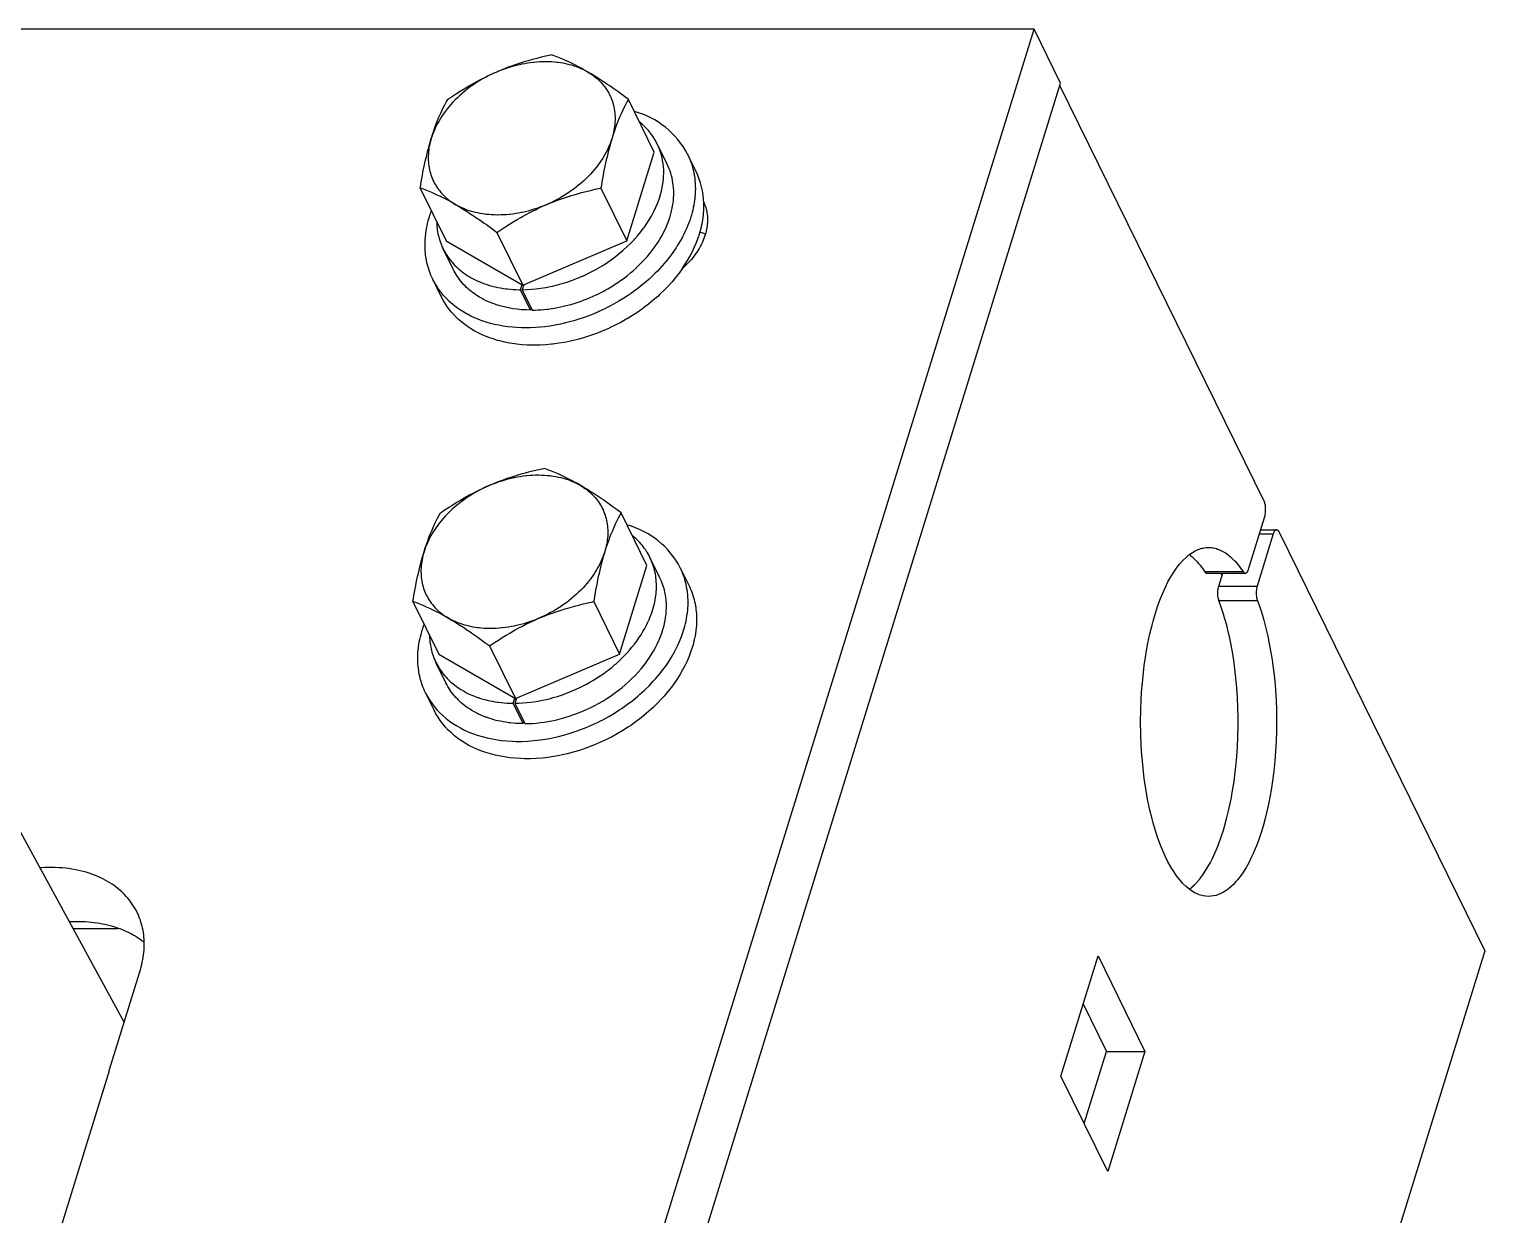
# Model space of a CAD drawing. Extents: x 0 to 216, y 0 to 280.
# Drawn here: x 197.24 to 205.57, y 213.61 to 220.41 of the extents above; entities that cross this region are included whole.
import ezdxf

# ---------------------------------------------------------------- set-up
doc = ezdxf.new("R2010")
doc.units = 0
doc.header["$MEASUREMENT"] = 0
doc.layers.add('CADdetails-1-FINE', color=1, linetype='CONTINUOUS')
doc.layers.add('CADdetails-9-EXTRAFINE', color=9, linetype='CONTINUOUS')

msp = doc.modelspace()

# ---------------------------------------------------------------- linework, layer by layer
at = {"layer": 'CADdetails-1-FINE'}
for points in [[(131.9603, 204.9698), (131.8932, 204.7524), (132.0456, 204.4419), (198.3033, 204.4419), (203.1403, 220.0946), (202.9879, 220.4051)], [(198.1509, 204.7524), (202.9879, 220.4051), (136.7302, 220.4051), (132.4479, 206.5475)], [(203.8774, 217.3954), (203.8852, 217.3892), (203.893, 217.3826), (203.9008, 217.3755), (203.9086, 217.3679), (203.9165, 217.3597), (203.9221, 217.3535), (203.9301, 217.3443), (203.9381, 217.3346), (203.946, 217.3244), (203.9495, 217.3196), (203.9572, 217.3089), (203.9645, 217.298), (203.9654, 217.2968), (203.9663, 217.2955), (203.9674, 217.2943), (203.9684, 217.2932), (203.9697, 217.2922), (203.9705, 217.2916), (203.9718, 217.2908), (203.9732, 217.2901), (203.9748, 217.2896), (203.9763, 217.2894), (203.9769, 217.2894), (204.197, 217.2894), (204.1976, 217.2894), (204.1986, 217.2895), (204.1996, 217.2897), (204.2005, 217.29), (204.2014, 217.2904), (204.2018, 217.2906), (204.2026, 217.2911), (204.2034, 217.2916), (204.2042, 217.2922), (204.205, 217.2928), (204.2057, 217.2935), (204.2063, 217.2941), (204.2078, 217.2958), (204.2091, 217.2976), (204.2103, 217.2996), (204.2114, 217.3015), (204.2121, 217.3027), (204.213, 217.3048), (204.2139, 217.3068), (204.2147, 217.3089), (204.2154, 217.3111), (204.2161, 217.3132), (204.3085, 217.6142), (204.3101, 217.6199), (204.3114, 217.6261), (204.3124, 217.6327), (204.3128, 217.6359), (204.3135, 217.6434), (204.3137, 217.651), (204.3136, 217.6586), (204.3136, 217.6602), (204.3135, 217.6625), (204.3128, 217.6698), (204.3119, 217.6767), (204.3106, 217.6834), (204.3096, 217.6877), (204.3081, 217.693), (204.3064, 217.6977), (204.3045, 217.7019), (203.1365, 220.0821)], [(204.2852, 217.5384), (204.3763, 217.5384), (204.3781, 217.5382), (204.38, 217.5376), (204.3804, 217.5375), (204.3822, 217.5365), (204.3839, 217.5352), (204.3843, 217.5349), (204.3858, 217.5334), (204.3872, 217.5317), (204.3881, 217.5306), (204.3892, 217.5288), (204.3903, 217.527), (204.3913, 217.5251), (204.3914, 217.5248), (205.5685, 215.1261), (200.7315, 199.4734)]]:
    msp.add_lwpolyline(points, dxfattribs=at)
at = {"layer": 'CADdetails-9-EXTRAFINE'}
for points in [[(200.6661, 220.0029), (200.6433, 220.0198), (200.6205, 220.0365), (200.6059, 220.047), (200.5828, 220.0634), (200.5595, 220.0796), (200.5464, 220.0885), (200.5412, 220.092), (200.5176, 220.1077), (200.4951, 220.1223), (200.4732, 220.136), (200.4521, 220.1489), (200.4314, 220.1611), (200.4118, 220.1722), (200.3963, 220.1808), (200.3768, 220.1911), (200.3629, 220.1983), (200.3437, 220.2078), (200.3247, 220.2169), (200.3133, 220.2221), (200.2941, 220.2305), (200.2749, 220.2386), (200.2556, 220.2463), (200.2359, 220.2538), (200.2273, 220.2569), (200.2221, 220.2558), (200.1944, 220.2497), (200.1677, 220.2435), (200.1419, 220.2371), (200.1168, 220.2305), (200.0925, 220.2238), (200.0689, 220.2168), (200.0581, 220.2136), (200.0352, 220.2063), (200.0128, 220.1988), (199.9908, 220.1911), (199.978, 220.1864), (199.9564, 220.1783), (199.9352, 220.1698), (199.9142, 220.1611), (199.8975, 220.1537), (199.8965, 220.1532), (199.8799, 220.1455), (199.8636, 220.1373), (199.8475, 220.1288), (199.8316, 220.1199), (199.816, 220.1107), (199.8006, 220.1011), (199.7855, 220.0912), (199.7845, 220.0905), (199.7697, 220.0803), (199.7553, 220.0698), (199.7413, 220.059), (199.7275, 220.0479), (199.726, 220.0467), (199.7127, 220.0353), (199.6998, 220.0238), (199.6873, 220.0121), (199.6752, 220.0001), (199.6731, 219.998), (199.6615, 219.9858), (199.6503, 219.9735), (199.6396, 219.9611), (199.6293, 219.9485), (199.6268, 219.9453), (199.6171, 219.9326), (199.6078, 219.9198), (199.5991, 219.907), (199.5907, 219.894), (199.588, 219.8896), (199.5803, 219.8766), (199.5731, 219.8637), (199.5664, 219.8506), (199.5601, 219.8376), (199.5575, 219.832), (199.5519, 219.819), (199.5468, 219.806), (199.5421, 219.7931), (199.5379, 219.7802), (199.5382, 219.781), (199.5449, 219.802), (199.5518, 219.8225), (199.5589, 219.8424), (199.5661, 219.8617), (199.5738, 219.8811), (199.5817, 219.9001), (199.59, 219.919), (199.5986, 219.9378), (199.6061, 219.9535), (199.6154, 219.972), (199.6251, 219.9907), (199.6317, 220.0029), (199.637, 220.0066), (199.6598, 220.0219), (199.6822, 220.0366), (199.7041, 220.0505), (199.7256, 220.0638), (199.7469, 220.0764), (199.7678, 220.0885), (199.7778, 220.0941), (199.7986, 220.1055), (199.8192, 220.1163), (199.8398, 220.1267), (199.852, 220.1327), (199.8727, 220.1426), (199.8934, 220.152), (199.9142, 220.1611), (199.9181, 220.1627), (199.9347, 220.1695), (199.9514, 220.1758), (199.9681, 220.1817), (199.985, 220.1872), (200.0018, 220.1923), (200.0188, 220.197), (200.0357, 220.2012), (200.0525, 220.205), (200.0556, 220.2057), (200.0724, 220.209), (200.0891, 220.2118), (200.1058, 220.2143), (200.1224, 220.2163), (200.1264, 220.2167), (200.1428, 220.2181), (200.159, 220.2192), (200.1751, 220.2198), (200.191, 220.22), (200.1961, 220.22), (200.2118, 220.2197), (200.2272, 220.2189), (200.2424, 220.2178), (200.2574, 220.2163), (200.2634, 220.2155), (200.2781, 220.2134), (200.2924, 220.211), (200.3065, 220.2082), (200.3203, 220.205), (200.3271, 220.2033), (200.3405, 220.1996), (200.3535, 220.1956), (200.3662, 220.1912), (200.3786, 220.1865), (200.3859, 220.1836), (200.3978, 220.1784), (200.4093, 220.1729), (200.4206, 220.1671), (200.4314, 220.1611), (200.4411, 220.1553), (200.4507, 220.1491), (200.4601, 220.1427), (200.4691, 220.136), (200.4778, 220.1291), (200.4782, 220.1288), (200.4866, 220.1217), (200.4946, 220.1144), (200.5024, 220.1068), (200.5098, 220.0991), (200.5169, 220.0912), (200.5175, 220.0905), (200.5243, 220.0823), (200.5308, 220.074), (200.5369, 220.0655), (200.5427, 220.0568), (200.5482, 220.0479), (200.5533, 220.0389), (200.5581, 220.0297), (200.5626, 220.0203), (200.563, 220.0194), (200.5672, 220.0098), (200.571, 220.0001), (200.5744, 219.9903), (200.5775, 219.9803), (200.5803, 219.9701), (200.5827, 219.9598), (200.5848, 219.9494), (200.5849, 219.9485), (200.5866, 219.938), (200.588, 219.9273), (200.589, 219.9164), (200.5896, 219.9055), (200.5898, 219.8944), (200.5898, 219.894), (200.5897, 219.8829), (200.5892, 219.8716), (200.5884, 219.8602), (200.5872, 219.8487), (200.5856, 219.8376), (200.5836, 219.8259), (200.5812, 219.8142), (200.5785, 219.8024), (200.5753, 219.7905), (200.5723, 219.7802), (200.5681, 219.7673), (200.5634, 219.7544), (200.5583, 219.7414), (200.5527, 219.7284), (200.5501, 219.7228), (200.5438, 219.7097), (200.5371, 219.6967), (200.5299, 219.6837), (200.5222, 219.6707), (200.5195, 219.6663), (200.5112, 219.6534), (200.5024, 219.6405), (200.4931, 219.6277), (200.4834, 219.615), (200.4809, 219.6119), (200.4706, 219.5993), (200.4599, 219.5868), (200.4487, 219.5745), (200.4371, 219.5624), (200.4351, 219.5603), (200.4229, 219.5483), (200.4104, 219.5366), (200.3975, 219.525), (200.3842, 219.5137), (200.3827, 219.5124), (200.369, 219.5014), (200.3549, 219.4906), (200.3405, 219.4801), (200.3257, 219.4699), (200.3247, 219.4692), (200.3096, 219.4593), (200.2943, 219.4497), (200.2786, 219.4404), (200.2627, 219.4316), (200.2466, 219.423), (200.2303, 219.4149), (200.2138, 219.4071), (200.2127, 219.4066), (200.196, 219.3993), (200.2169, 219.408), (200.2382, 219.4165), (200.2597, 219.4246), (200.2726, 219.4293), (200.2945, 219.437), (200.3169, 219.4445), (200.3398, 219.4517), (200.3506, 219.455), (200.3743, 219.462), (200.3986, 219.4687), (200.4236, 219.4753), (200.4495, 219.4816), (200.4761, 219.4879), (200.5038, 219.4939), (200.5091, 219.4951), (200.6572, 219.1933)], [(200.0579, 218.9128), (200.0842, 218.9134), (200.1109, 218.915), (200.1379, 218.9174), (200.1652, 218.9209), (200.1927, 218.9253), (200.2204, 218.9307), (200.2317, 218.9332), (200.2596, 218.9399), (200.2873, 218.9476), (200.3151, 218.9563), (200.3191, 218.9576), (200.3468, 218.9673), (200.3743, 218.978), (200.4015, 218.9895), (200.4046, 218.9909), (200.4315, 219.0034), (200.4344, 219.0048), (200.4608, 219.0182), (200.4868, 219.0325), (200.4899, 219.0343), (200.5152, 219.0494), (200.5399, 219.0652), (200.564, 219.0817), (200.5676, 219.0842), (200.5908, 219.1014), (200.6133, 219.1192), (200.635, 219.1375), (200.639, 219.1411), (200.6597, 219.16), (200.6795, 219.1793), (200.6983, 219.199), (200.7028, 219.2039), (200.7205, 219.224), (200.7372, 219.2444), (200.753, 219.265), (200.7576, 219.2714), (200.7721, 219.2922), (200.7855, 219.3132), (200.7979, 219.3343), (200.8023, 219.3423), (200.8133, 219.3635), (200.8233, 219.3846), (200.8322, 219.4057), (200.836, 219.4153), (200.8435, 219.4362), (200.8499, 219.4571), (200.8554, 219.4778), (200.8579, 219.4888), (200.8619, 219.5092), (200.8649, 219.5294), (200.867, 219.5494), (200.8677, 219.5611), (200.8683, 219.5807), (200.868, 219.6001), (200.8667, 219.6191), (200.8651, 219.6344), (200.8622, 219.6528), (200.8592, 219.6678), (200.8547, 219.6857), (200.8503, 219.7002), (200.8443, 219.7174), (200.8386, 219.7314), (200.8311, 219.7479), (200.8259, 219.7581), (200.8203, 219.7681), (200.8145, 219.778), (200.8115, 219.7826), (200.8052, 219.7922), (200.7985, 219.8017), (200.7915, 219.8109), (200.7881, 219.8152), (200.7807, 219.8241), (200.7729, 219.8329), (200.7648, 219.8415), (200.761, 219.8453), (200.7525, 219.8536), (200.7435, 219.8617), (200.7344, 219.8695), (200.7303, 219.8728)], [(200.8884, 219.6312), (200.8311, 219.7479)], [(199.5687, 219.3035), (199.5688, 219.2981), (199.5694, 219.286), (199.5703, 219.274), (199.5716, 219.2622), (199.5723, 219.2567), (199.5742, 219.245), (199.5763, 219.2335), (199.5788, 219.2221), (199.5802, 219.2167), (199.5832, 219.2055), (199.5866, 219.1944), (199.5903, 219.1835), (199.5922, 219.1783), (199.5964, 219.1676), (199.601, 219.157), (199.6059, 219.1467), (199.6113, 219.1361), (199.6171, 219.1256), (199.6201, 219.1205), (199.6264, 219.1104), (199.633, 219.1004), (199.6365, 219.0956), (199.6437, 219.0859), (199.6512, 219.0765), (199.655, 219.0719), (199.663, 219.0628), (199.6714, 219.0539), (199.6755, 219.0497), (199.6844, 219.041), (199.6937, 219.0326), (199.7033, 219.0245), (199.7132, 219.0165), (199.7225, 219.0095), (199.7331, 219.0021), (199.744, 218.9948), (199.7552, 218.9879), (199.7668, 218.9812), (199.7767, 218.9757), (199.7889, 218.9695), (199.8014, 218.9636), (199.8063, 218.9614), (199.8192, 218.9559), (199.8325, 218.9507), (199.8374, 218.9488), (199.8511, 218.9441), (199.865, 218.9395), (199.8793, 218.9354), (199.8939, 218.9315), (199.9036, 218.9292), (199.9186, 218.9259), (199.9339, 218.923), (199.9495, 218.9204), (199.9653, 218.9182), (199.9743, 218.9171), (199.9906, 218.9155), (200.007, 218.9142), (200.0237, 218.9133), (200.0405, 218.9129), (200.0487, 218.9128)], [(199.6632, 219.0299), (199.6059, 219.1467)], [(200.1095, 218.8075), (200.106, 218.796), (200.0487, 218.9128), (200.0576, 218.9417)], [(200.6244, 217.6347), (200.6017, 217.6516), (200.5788, 217.6683), (200.5558, 217.6848), (200.5327, 217.7011), (200.5093, 217.7171), (200.5047, 217.7203), (200.4812, 217.736), (200.476, 217.7395), (200.4534, 217.7541), (200.4316, 217.7678), (200.4104, 217.7807), (200.3898, 217.7928), (200.3701, 217.804), (200.3601, 217.8095), (200.3405, 217.8201), (200.3211, 217.8301), (200.3019, 217.8396), (200.283, 217.8486), (200.2639, 217.8573), (200.2447, 217.8656), (200.2253, 217.8736), (200.2057, 217.8812), (200.186, 217.8885), (200.1857, 217.8886), (200.1804, 217.8875), (200.1527, 217.8814), (200.126, 217.8752), (200.1002, 217.8688), (200.0752, 217.8623), (200.0509, 217.8555), (200.0272, 217.8486), (200.0164, 217.8453), (199.9935, 217.8381), (199.9711, 217.8306), (199.9491, 217.8229), (199.9363, 217.8182), (199.9148, 217.81), (199.8935, 217.8016), (199.8726, 217.7928), (199.8559, 217.7855), (199.8548, 217.785), (199.8383, 217.7772), (199.822, 217.7691), (199.8058, 217.7605), (199.7899, 217.7517), (199.7743, 217.7424), (199.7589, 217.7329), (199.7439, 217.7229), (199.7428, 217.7222), (199.7281, 217.712), (199.7137, 217.7015), (199.6996, 217.6907), (199.6859, 217.6797), (199.6843, 217.6784), (199.671, 217.6671), (199.6581, 217.6555), (199.6456, 217.6438), (199.6335, 217.6318), (199.6315, 217.6298), (199.6199, 217.6176), (199.6087, 217.6053), (199.598, 217.5928), (199.5877, 217.5802), (199.5851, 217.577), (199.5754, 217.5643), (199.5661, 217.5515), (199.5574, 217.5387), (199.5491, 217.5258), (199.543, 217.5159), (199.5355, 217.5029), (199.5285, 217.4898), (199.522, 217.4768), (199.5159, 217.4637), (199.5103, 217.4507), (199.5051, 217.4377), (199.5005, 217.4248), (199.4963, 217.4119), (199.4965, 217.4128), (199.5032, 217.4338), (199.5101, 217.4542), (199.5172, 217.4742), (199.5245, 217.4935), (199.5321, 217.5128), (199.5401, 217.5319), (199.5483, 217.5508), (199.557, 217.5695), (199.5644, 217.5852), (199.5737, 217.6038), (199.5835, 217.6224), (199.5901, 217.6347), (199.5954, 217.6383), (199.6182, 217.6537), (199.6405, 217.6683), (199.6624, 217.6823), (199.684, 217.6955), (199.7052, 217.7082), (199.7262, 217.7203), (199.7361, 217.7259), (199.7569, 217.7372), (199.7776, 217.7481), (199.7981, 217.7585), (199.8103, 217.7645), (199.831, 217.7743), (199.8518, 217.7838), (199.8726, 217.7928), (199.8764, 217.7945), (199.893, 217.8012), (199.9097, 217.8076), (199.9265, 217.8135), (199.9433, 217.819), (199.9602, 217.8241), (199.9771, 217.8287), (199.994, 217.833), (200.0109, 217.8368), (200.0139, 217.8374), (200.0307, 217.8407), (200.0475, 217.8436), (200.0641, 217.846), (200.0807, 217.848), (200.0847, 217.8484), (200.1011, 217.8499), (200.1174, 217.8509), (200.1335, 217.8516), (200.1494, 217.8518), (200.1544, 217.8517), (200.1701, 217.8514), (200.1855, 217.8507), (200.2007, 217.8495), (200.2157, 217.848), (200.2218, 217.8473), (200.2364, 217.8452), (200.2507, 217.8428), (200.2648, 217.84), (200.2786, 217.8368), (200.2855, 217.835), (200.2988, 217.8314), (200.3118, 217.8273), (200.3245, 217.823), (200.3369, 217.8183), (200.3442, 217.8153), (200.3561, 217.8101), (200.3677, 217.8047), (200.3789, 217.7989), (200.3898, 217.7928), (200.3994, 217.787), (200.4091, 217.7808), (200.4184, 217.7744), (200.4274, 217.7677), (200.4361, 217.7609), (200.4365, 217.7605), (200.4449, 217.7534), (200.453, 217.7461), (200.4607, 217.7386), (200.4682, 217.7309), (200.4753, 217.7229), (200.4759, 217.7222), (200.4827, 217.7141), (200.4891, 217.7057), (200.4953, 217.6972), (200.501, 217.6885), (200.5065, 217.6797), (200.5117, 217.6707), (200.5165, 217.6614), (200.521, 217.652), (200.5214, 217.6511), (200.5255, 217.6415), (200.5293, 217.6318), (200.5327, 217.622), (200.5358, 217.612), (200.5386, 217.6019), (200.541, 217.5916), (200.5431, 217.5812), (200.5433, 217.5802), (200.545, 217.5697), (200.5463, 217.559), (200.5473, 217.5482), (200.5479, 217.5373), (200.5482, 217.5262), (200.5482, 217.5258), (200.5481, 217.5146), (200.5476, 217.5034), (200.5467, 217.492), (200.5455, 217.4805), (200.5439, 217.4693), (200.542, 217.4577), (200.5396, 217.446), (200.5368, 217.4341), (200.5337, 217.4223), (200.5306, 217.4119), (200.5264, 217.3991), (200.5218, 217.3861), (200.5166, 217.3731), (200.511, 217.3601), (200.5049, 217.3471), (200.4984, 217.3341), (200.4914, 217.321), (200.4839, 217.308), (200.4778, 217.2981), (200.4695, 217.2852), (200.4608, 217.2723), (200.4515, 217.2596), (200.4418, 217.2469), (200.4393, 217.2436), (200.429, 217.231), (200.4182, 217.2185), (200.407, 217.2062), (200.3954, 217.1941), (200.3934, 217.192), (200.3813, 217.1801), (200.3688, 217.1683), (200.3559, 217.1568), (200.3426, 217.1455), (200.341, 217.1442), (200.3273, 217.1331), (200.3132, 217.1223), (200.2988, 217.1118), (200.2841, 217.1016), (200.283, 217.1009), (200.268, 217.091), (200.2526, 217.0814), (200.237, 217.0722), (200.2211, 217.0633), (200.2049, 217.0548), (200.1886, 217.0466), (200.1721, 217.0389), (200.171, 217.0384), (200.1543, 217.031), (200.1753, 217.0397), (200.1965, 217.0482), (200.2181, 217.0564), (200.2309, 217.0611), (200.2529, 217.0688), (200.2752, 217.0762), (200.2981, 217.0835), (200.309, 217.0868), (200.3326, 217.0937), (200.3569, 217.1004), (200.382, 217.107), (200.4078, 217.1134), (200.4345, 217.1196), (200.4622, 217.1257), (200.4674, 217.1268), (200.6155, 216.8251)], [(204.3763, 217.5384), (204.3745, 217.5382), (204.3727, 217.5376), (204.3708, 217.5368), (204.369, 217.5355), (204.3672, 217.5338), (204.3657, 217.5321), (204.3642, 217.5301), (204.3625, 217.5274), (204.361, 217.5245), (204.3606, 217.5236), (204.3593, 217.5206), (204.3582, 217.5176), (204.3572, 217.5145), (204.265, 217.2143), (204.2634, 217.2086), (204.2622, 217.2025), (204.2611, 217.1958), (204.2609, 217.1945), (204.2602, 217.1872), (204.2599, 217.1797), (204.2598, 217.1724), (204.2602, 217.1649), (204.2608, 217.1577), (204.2618, 217.1506), (204.2621, 217.1488), (204.2634, 217.1427), (204.2649, 217.1371), (204.2666, 217.1321), (204.2803, 217.094), (204.2932, 217.0538), (204.3031, 217.0201), (204.3149, 216.975), (204.326, 216.9279), (204.3328, 216.8955), (204.3423, 216.8447), (204.3507, 216.7922), (204.3551, 216.7613), (204.3618, 216.7059), (204.3672, 216.6492), (204.3695, 216.6201), (204.3731, 216.5614), (204.3753, 216.5024), (204.3761, 216.4431), (204.3755, 216.3835), (204.3738, 216.3292), (204.3737, 216.3279), (204.3705, 216.2694), (204.3661, 216.212), (204.3603, 216.156), (204.3534, 216.1011), (204.3452, 216.0474), (204.3397, 216.0157), (204.33, 215.9657), (204.3192, 215.9176), (204.311, 215.8844), (204.299, 215.8406), (204.2862, 215.7988), (204.2748, 215.765), (204.2611, 215.7283), (204.2468, 215.6937), (204.246, 215.6919), (204.2316, 215.6605), (204.2169, 215.6314), (204.2018, 215.6044), (204.1977, 215.5975), (204.1827, 215.5739), (204.1676, 215.5525), (204.1523, 215.5329), (204.1439, 215.5231), (204.129, 215.5072), (204.1141, 215.4931), (204.0992, 215.4807), (204.0875, 215.4722), (204.0727, 215.4629), (204.0581, 215.4552), (204.0437, 215.449), (204.0298, 215.4444), (204.0154, 215.441), (204.0014, 215.439), (203.987, 215.4383), (203.9715, 215.4391), (203.9557, 215.4415), (203.9489, 215.4431), (203.9334, 215.4478), (203.9177, 215.4543), (203.9111, 215.4575), (203.8953, 215.4665), (203.8794, 215.4773), (203.874, 215.4813), (203.858, 215.4948), (203.8418, 215.5104), (203.8381, 215.5144), (203.8217, 215.5329), (203.8054, 215.5537), (203.8036, 215.5563), (203.7872, 215.5801), (203.771, 215.6065), (203.7709, 215.6067), (203.7547, 215.636), (203.7402, 215.6651), (203.7245, 215.6999), (203.7119, 215.7309), (203.697, 215.7714), (203.6829, 215.8142), (203.6695, 215.8598), (203.6635, 215.8823), (203.6512, 215.9329), (203.64, 215.9856), (203.63, 216.0405), (203.6276, 216.0551), (203.6189, 216.1133), (203.6118, 216.1731), (203.606, 216.2344), (203.6054, 216.2425), (203.6013, 216.3057), (203.5988, 216.3695), (203.5979, 216.4339), (203.5979, 216.4374), (203.5979, 216.4409), (203.5988, 216.5053), (203.6013, 216.5691), (203.6054, 216.6323), (203.606, 216.6404), (203.6118, 216.7018), (203.6189, 216.7615), (203.6276, 216.8198), (203.63, 216.8343), (203.64, 216.8893), (203.6512, 216.9419), (203.6635, 216.9925), (203.6695, 217.015), (203.6829, 217.0606), (203.697, 217.1034), (203.7119, 217.1439), (203.7245, 217.1749), (203.7402, 217.2097), (203.7547, 217.2389), (203.7708, 217.2681), (203.771, 217.2683), (203.7872, 217.2947), (203.8036, 217.3186), (203.8055, 217.3211), (203.8217, 217.3419), (203.8381, 217.3605), (203.8418, 217.3644), (203.8579, 217.38), (203.874, 217.3935), (203.8794, 217.3976), (203.8953, 217.4084), (203.9111, 217.4173), (203.9177, 217.4206), (203.9334, 217.427), (203.9489, 217.4317), (203.9557, 217.4333), (203.9715, 217.4357), (203.987, 217.4365), (203.9943, 217.4363), (204.0017, 217.4358), (204.0093, 217.4349), (204.0168, 217.4336), (204.0244, 217.4319), (204.032, 217.4298), (204.0387, 217.4277), (204.0461, 217.4249), (204.0536, 217.4218), (204.0612, 217.4182), (204.0687, 217.4142), (204.0764, 217.4098), (204.0841, 217.4049), (204.0894, 217.4013), (204.0972, 217.3956), (204.105, 217.3895), (204.1127, 217.3829), (204.1205, 217.3759), (204.1283, 217.3683), (204.1362, 217.3601), (204.1384, 217.3578), (204.1464, 217.3488), (204.1543, 217.3394), (204.1623, 217.3294), (204.1701, 217.3189), (204.178, 217.3078), (204.1846, 217.298), (204.1852, 217.2972), (204.1861, 217.296), (204.1871, 217.2948), (204.1882, 217.2936), (204.1893, 217.2926), (204.1906, 217.2916), (204.1911, 217.2913), (204.1924, 217.2905), (204.1939, 217.2899), (204.1955, 217.2895), (204.197, 217.2894)], [(204.2779, 217.5145), (204.3572, 217.5145)], [(200.8467, 217.2629), (200.7894, 217.3797)], [(203.8771, 215.4792), (203.8918, 215.4912), (203.9064, 215.5048), (203.9212, 215.5202), (203.9239, 215.5233), (203.9389, 215.5413), (203.9537, 215.561), (203.9682, 215.5824), (203.9831, 215.6068), (203.9977, 215.6332), (204.0091, 215.6556), (204.0235, 215.6865), (204.0375, 215.7196), (204.0461, 215.7416), (204.0595, 215.7788), (204.0722, 215.8183), (204.0784, 215.839), (204.0904, 215.8822), (204.1015, 215.9276), (204.1057, 215.9463), (204.1157, 215.995), (204.1247, 216.0453), (204.1327, 216.0972), (204.1396, 216.1507), (204.1431, 216.1831), (204.1483, 216.2396), (204.1521, 216.2968), (204.1546, 216.3545), (204.1558, 216.4127), (204.156, 216.4366), (204.1559, 216.4603), (204.1547, 216.5186), (204.1522, 216.5764), (204.1484, 216.6335), (204.1433, 216.6901), (204.1398, 216.7225), (204.1329, 216.7761), (204.125, 216.828), (204.116, 216.8783), (204.106, 216.9271), (204.1018, 216.9457), (204.0907, 216.9912), (204.0788, 217.0345), (204.0726, 217.0553), (204.0599, 217.0948), (204.0465, 217.1321), (204.0448, 217.1371), (204.0433, 217.1427), (204.042, 217.1488), (204.0417, 217.1506), (204.0407, 217.1577), (204.04, 217.1649), (204.0397, 217.1724), (204.0397, 217.1797), (204.0401, 217.1872), (204.0408, 217.1945), (204.041, 217.1958), (204.042, 217.2025), (204.0433, 217.2086), (204.0449, 217.2143), (204.0679, 217.2894)], [(203.9645, 217.298), (204.1846, 217.298)], [(204.0565, 217.2894), (204.0635, 217.275)], [(204.0449, 217.2143), (204.265, 217.2143)], [(204.0465, 217.1321), (204.2666, 217.1321)], [(199.6215, 216.6616), (199.5642, 216.7784)], [(200.0643, 216.4278), (200.0562, 216.4279), (200.0393, 216.4283), (200.0227, 216.4292), (200.0062, 216.4305), (199.99, 216.4321), (199.9809, 216.4332), (199.9651, 216.4354), (199.9495, 216.438), (199.9342, 216.4409), (199.9192, 216.4442), (199.9095, 216.4465), (199.895, 216.4504), (199.8807, 216.4546), (199.8667, 216.459), (199.853, 216.4638), (199.8481, 216.4657), (199.8349, 216.4709), (199.8219, 216.4764), (199.817, 216.4786), (199.8045, 216.4845), (199.7923, 216.4907), (199.7824, 216.4962), (199.7709, 216.5029), (199.7596, 216.5098), (199.7487, 216.5171), (199.7381, 216.5245), (199.7289, 216.5315), (199.7189, 216.5394), (199.7093, 216.5476), (199.7001, 216.556), (199.6912, 216.5647), (199.6871, 216.5688), (199.6786, 216.5778), (199.6706, 216.5869), (199.6668, 216.5915), (199.6593, 216.6009), (199.6521, 216.6106), (199.6487, 216.6154), (199.642, 216.6254), (199.6357, 216.6355), (199.6327, 216.6406), (199.6269, 216.6511), (199.6215, 216.6616)], [(197.7792, 214.7174), (196.7349, 216.635)], [(200.0679, 216.4393), (200.0643, 216.4278), (200.007, 216.5445), (200.0159, 216.5734)], [(197.4871, 215.2538), (197.7462, 215.2538)], [(203.2747, 214.1374), (203.4024, 214.5509), (203.6226, 214.5509), (203.4097, 213.8622), (203.1415, 214.4087), (203.3544, 215.0974), (203.6226, 214.5509)], [(203.2693, 214.8222), (203.4024, 214.5509)], [(197.6932, 214.4389), (195.5604, 207.5362)]]:
    msp.add_lwpolyline(points, dxfattribs=at)
for points in [[(199.9135, 219.2411), (199.9188, 219.2448), (199.9416, 219.2601), (199.9639, 219.2748), (199.9859, 219.2887), (200.0074, 219.302), (200.0286, 219.3146), (200.0496, 219.3267), (200.0595, 219.3323), (200.0803, 219.3436), (200.101, 219.3545), (200.1215, 219.3649), (200.1337, 219.3709), (200.1544, 219.3807), (200.1752, 219.3902), (200.196, 219.3993), (200.1922, 219.3977), (200.1756, 219.3909), (200.1589, 219.3846), (200.1421, 219.3786), (200.1253, 219.3731), (200.1084, 219.368), (200.0915, 219.3634), (200.0746, 219.3591), (200.0577, 219.3553), (200.0546, 219.3547), (200.0378, 219.3514), (200.0211, 219.3485), (200.0044, 219.3461), (199.9879, 219.3441), (199.9839, 219.3437), (199.9675, 219.3422), (199.9512, 219.3412), (199.9351, 219.3406), (199.9192, 219.3403), (199.9141, 219.3404), (199.8985, 219.3407), (199.883, 219.3414), (199.8678, 219.3426), (199.8529, 219.3441), (199.8468, 219.3448), (199.8322, 219.3469), (199.8178, 219.3493), (199.8038, 219.3522), (199.79, 219.3553), (199.7831, 219.3571), (199.7697, 219.3608), (199.7567, 219.3648), (199.744, 219.3691), (199.7316, 219.3738), (199.7243, 219.3768), (199.7124, 219.382), (199.7009, 219.3875), (199.6897, 219.3932), (199.6788, 219.3993), (199.6635, 219.408), (199.6437, 219.4189), (199.6242, 219.4293), (199.6103, 219.4365), (199.5911, 219.446), (199.5721, 219.455), (199.5607, 219.4603), (199.5415, 219.4687), (199.5223, 219.4768), (199.503, 219.4845), (199.4833, 219.4919), (199.4748, 219.4951), (199.6228, 219.1933), (200.0615, 218.9394), (200.6572, 219.1933), (200.8141, 219.7012), (200.6661, 220.0029), (200.6595, 219.9907), (200.6497, 219.972), (200.6405, 219.9535), (200.633, 219.9378), (200.6243, 219.919), (200.6161, 219.9001), (200.6081, 219.8811), (200.6005, 219.8618), (200.5932, 219.8424), (200.5861, 219.8225), (200.5792, 219.802), (200.5726, 219.781), (200.5723, 219.7802, 0.035034), (200.5091, 219.4951)], [(199.4748, 219.4951, -0.035143), (199.5379, 219.7802), (199.5349, 219.7698), (199.5317, 219.758), (199.529, 219.7461), (199.5266, 219.7344), (199.5246, 219.7228), (199.5231, 219.7116), (199.5218, 219.7001), (199.521, 219.6888), (199.5205, 219.6775), (199.5204, 219.6663), (199.5204, 219.6659), (199.5206, 219.6548), (199.5213, 219.6439), (199.5223, 219.6331), (199.5236, 219.6224), (199.5253, 219.6119), (199.5255, 219.6109), (199.5275, 219.6005), (199.53, 219.5902), (199.5327, 219.5801), (199.5358, 219.5701), (199.5393, 219.5603), (199.543, 219.5506), (199.5472, 219.541), (199.5476, 219.5401), (199.5521, 219.5307), (199.5569, 219.5214), (199.5621, 219.5124), (199.5675, 219.5036), (199.5733, 219.4949), (199.5795, 219.4864), (199.5859, 219.478), (199.5927, 219.4699), (199.5933, 219.4692), (199.6004, 219.4613), (199.6078, 219.4535), (199.6156, 219.446), (199.6236, 219.4387), (199.632, 219.4316), (199.6324, 219.4312), (199.6411, 219.4244), (199.6502, 219.4177), (199.6595, 219.4113), (199.6691, 219.4051), (199.6788, 219.3993), (199.6995, 219.3871), (199.7207, 219.3742), (199.7425, 219.3605), (199.7651, 219.3459), (199.7886, 219.3302), (199.7938, 219.3267), (199.8171, 219.3107), (199.8403, 219.2944), (199.8533, 219.2852), (199.8762, 219.2686), (199.899, 219.2519), (199.9135, 219.2411), (200.0615, 218.9394)], [(200.9743, 219.0331, 0.076287), (201.0727, 219.2312), (201.073, 219.2323), (201.0769, 219.2455), (201.0805, 219.2588), (201.0838, 219.2722), (201.0868, 219.2856), (201.0894, 219.2992), (201.0915, 219.3117), (201.0935, 219.3254), (201.0952, 219.339), (201.0965, 219.3528), (201.0974, 219.3664, 0.021947), (201.0978, 219.4092, 0.106561), (201.0537, 219.589), (201.005, 219.6884), (201.0103, 219.6771), (201.0153, 219.6656), (201.02, 219.654), (201.0222, 219.6481), (201.0264, 219.6363), (201.0302, 219.6243), (201.0337, 219.6122), (201.0353, 219.6061), (201.0382, 219.5938), (201.0409, 219.5813), (201.0431, 219.5687), (201.0441, 219.5626), (201.0458, 219.5498), (201.0473, 219.5368), (201.0483, 219.5237), (201.0487, 219.5177), (201.0492, 219.5045), (201.0493, 219.4912), (201.0491, 219.4777), (201.0489, 219.4719), (201.0482, 219.4582), (201.0471, 219.4445), (201.0455, 219.4307), (201.0449, 219.4252), (201.0428, 219.4113), (201.0404, 219.3972), (201.0376, 219.3831), (201.0344, 219.3689), (201.0308, 219.3546), (201.0268, 219.3403), (201.0239, 219.3305), (201.0188, 219.3148), (201.0133, 219.2989), (201.0072, 219.2831), (201.0006, 219.2672), (200.9936, 219.2512), (200.9861, 219.2352), (200.978, 219.2193), (200.9735, 219.2107), (200.9648, 219.1948), (200.9555, 219.1789), (200.9458, 219.1631), (200.9388, 219.1522), (200.9283, 219.1364), (200.9172, 219.1207), (200.9057, 219.105), (200.8982, 219.0953), (200.8859, 219.0798), (200.8731, 219.0644), (200.8599, 219.0492), (200.8462, 219.0342), (200.8321, 219.0193), (200.8175, 219.0046), (200.8026, 218.99), (200.8006, 218.9882), (200.7851, 218.9738), (200.7692, 218.9598), (200.7529, 218.9459), (200.7363, 218.9323), (200.7192, 218.919), (200.7018, 218.906), (200.6842, 218.8933, -0.005659), (200.6658, 218.8806), (200.6393, 218.8633), (200.6122, 218.8468), (200.5846, 218.8309), (200.5565, 218.8158), (200.5279, 218.8015), (200.5148, 218.7953), (200.4938, 218.7857), (200.4644, 218.7732), (200.4348, 218.7616), (200.4129, 218.7536), (200.383, 218.7435), (200.353, 218.7344), (200.3366, 218.7298), (200.3066, 218.7221), (200.2766, 218.7153), (200.2468, 218.7095), (200.2171, 218.7047), (200.1876, 218.7007), (200.1636, 218.6982), (200.1346, 218.696), (200.106, 218.6947), (200.0816, 218.6943), (200.0537, 218.6946), (200.0263, 218.6959), (200.0018, 218.6978), (199.9753, 218.7006), (199.9494, 218.7044), (199.9251, 218.7087), (199.9004, 218.714), (199.8763, 218.72), (199.876, 218.7201), (199.8526, 218.7269), (199.8298, 218.7344), (199.8078, 218.7427), (199.8064, 218.7432), (199.7851, 218.7522), (199.7645, 218.7618), (199.7446, 218.7721), (199.7424, 218.7733), (199.7234, 218.7842), (199.7051, 218.7958), (199.6876, 218.8079), (199.6849, 218.8098), (199.6682, 218.8226), (199.6523, 218.8359), (199.6372, 218.8497), (199.6345, 218.8523), (199.6203, 218.8667), (199.6068, 218.8816), (199.5942, 218.897), (199.5918, 218.9001), (199.58, 218.9161), (199.5691, 218.9325), (199.559, 218.9492, -0.015169), (199.5466, 218.9727)], [(200.0668, 218.9417), (200.0579, 218.9128), (200.1152, 218.796), (200.1318, 218.7963), (200.1485, 218.797), (200.1654, 218.798), (200.1824, 218.7994), (200.1996, 218.8012), (200.208, 218.8022), (200.2253, 218.8046), (200.2427, 218.8073), (200.2601, 218.8104), (200.2776, 218.8139), (200.2951, 218.8178), (200.3022, 218.8195), (200.3198, 218.8239), (200.3373, 218.8287), (200.3549, 218.8339), (200.3724, 218.8395), (200.3899, 218.8454), (200.3958, 218.8476), (200.4132, 218.854), (200.4305, 218.8608), (200.4478, 218.8679), (200.4649, 218.8755), (200.4818, 218.8833), (200.487, 218.8858, 0.018219), (200.5477, 218.9178, 0.025019), (200.6254, 218.9678), (200.643, 218.9808), (200.661, 218.9947), (200.6785, 219.009), (200.6955, 219.0236), (200.712, 219.0385), (200.7127, 219.0392), (200.7286, 219.0544), (200.7439, 219.0698), (200.7586, 219.0855), (200.7728, 219.1014), (200.7864, 219.1175), (200.7884, 219.12), (200.8012, 219.1362), (200.8135, 219.1526), (200.8251, 219.1691), (200.836, 219.1857), (200.8464, 219.2024), (200.8493, 219.2073), (200.8588, 219.224), (200.8676, 219.2407), (200.8758, 219.2575), (200.8834, 219.2742), (200.8903, 219.2909), (200.8932, 219.2982), (200.8992, 219.3148), (200.9046, 219.3314), (200.9093, 219.3479), (200.9134, 219.3642), (200.917, 219.3805), (200.9193, 219.393), (200.9217, 219.4091), (200.9236, 219.425), (200.9247, 219.4377), (200.9254, 219.4533), (200.9256, 219.4687), (200.9254, 219.4815), (200.9245, 219.4966), (200.9231, 219.5115), (200.9214, 219.5242), (200.919, 219.5387), (200.916, 219.5531), (200.9129, 219.5654), (200.9089, 219.5793), (200.9044, 219.593), (200.9, 219.6048), (200.8944, 219.6181), (200.8884, 219.6312)], [(201.0951, 219.4179, -0.009457), (201.0989, 219.4098), (201.1024, 219.4014), (201.1056, 219.3928), (201.1085, 219.384), (201.111, 219.3751), (201.1132, 219.366), (201.1151, 219.3568), (201.1159, 219.3519), (201.1172, 219.3426), (201.1181, 219.3332), (201.1187, 219.3236), (201.1189, 219.314), (201.1187, 219.3041), (201.1182, 219.2942), (201.1178, 219.2895), (201.1168, 219.2794), (201.1153, 219.2692), (201.1134, 219.259), (201.1112, 219.2486), (201.1086, 219.2381), (201.1055, 219.2276), (201.1021, 219.217), (201.0983, 219.2063), (201.0941, 219.1957), (201.0894, 219.185), (201.0845, 219.1744), (201.0791, 219.1638), (201.077, 219.16), (201.0711, 219.1494), (201.0646, 219.1388), (201.0579, 219.1282), (201.0507, 219.1177), (201.0431, 219.1072), (201.0351, 219.0968), (201.0267, 219.0866), (201.0179, 219.0764), (201.0088, 219.0664), (201.0051, 219.0624), (200.9954, 219.0526), (200.9854, 219.0429), (200.975, 219.0334), (200.9743, 219.0331), (200.9561, 219.0078), (200.9366, 218.9828), (200.9159, 218.9581), (200.894, 218.9338), (200.871, 218.9099), (200.8468, 218.8864), (200.8339, 218.8745), (200.8081, 218.8519), (200.7813, 218.83), (200.7535, 218.8087), (200.7482, 218.8048), (200.7193, 218.7844), (200.6895, 218.7649), (200.659, 218.7462), (200.6543, 218.7434), (200.6229, 218.7258), (200.5909, 218.7091), (200.5584, 218.6935), (200.554, 218.6914), (200.5493, 218.6893), (200.5162, 218.675), (200.4828, 218.6619), (200.4492, 218.6499), (200.4435, 218.648), (200.4097, 218.6373), (200.3759, 218.6279), (200.342, 218.6196), (200.335, 218.618), (200.3013, 218.6112), (200.2678, 218.6056), (200.2345, 218.6011), (200.2259, 218.6002), (200.1931, 218.5972), (200.1607, 218.5955), (200.1288, 218.5949), (200.1185, 218.5949), (200.0873, 218.5958), (200.0567, 218.5978), (200.0268, 218.6009), (200.015, 218.6025), (199.9861, 218.607), (199.958, 218.6126), (199.9306, 218.6192), (199.9178, 218.6227), (199.8917, 218.6306), (199.8664, 218.6395), (199.842, 218.6493), (199.8288, 218.6551), (199.8058, 218.6662), (199.7838, 218.678), (199.7628, 218.6906), (199.7501, 218.6989), (199.7306, 218.7127), (199.712, 218.7273), (199.6944, 218.7425), (199.6805, 218.7556), (199.6647, 218.772), (199.6522, 218.7863), (199.6382, 218.8038), (199.6272, 218.819), (199.6151, 218.8376), (199.6056, 218.8537), (199.5953, 218.8733), (199.5466, 218.9727), (199.5412, 218.984), (199.5362, 218.9954), (199.5315, 219.0071), (199.5293, 219.0129), (199.5252, 219.0248), (199.5214, 219.0368), (199.5179, 219.0489), (199.5163, 219.0549), (199.5133, 219.0673), (199.5107, 219.0798), (199.5084, 219.0924), (199.5074, 219.0985), (199.5057, 219.1113), (199.5043, 219.1242), (199.5032, 219.1373), (199.5029, 219.1433), (199.5023, 219.1565), (199.5022, 219.1699), (199.5024, 219.1834), (199.5026, 219.1892), (199.5034, 219.2028), (199.5045, 219.2165), (199.506, 219.2304), (199.5067, 219.2359), (199.5087, 219.2498), (199.5111, 219.2638), (199.5139, 219.278), (199.5171, 219.2922), (199.5207, 219.3065), (199.5247, 219.3208), (199.5276, 219.3305, -0.014545), (199.5389, 219.3637)], [(200.106, 218.796, -0.079998), (199.9061, 218.828), (199.9032, 218.829), (199.8902, 218.8338), (199.8774, 218.8388), (199.8649, 218.8441), (199.8528, 218.8496), (199.8409, 218.8554), (199.8371, 218.8574), (199.8256, 218.8635), (199.8145, 218.8699), (199.8036, 218.8766), (199.793, 218.8835), (199.7828, 218.8906, -0.02663), (199.7488, 218.9178), (199.7485, 218.918), (199.7397, 218.9262), (199.7312, 218.9345), (199.7231, 218.943), (199.7227, 218.9434), (199.7149, 218.9522), (199.7073, 218.9611), (199.7002, 218.9702), (199.6998, 218.9707), (199.6929, 218.98), (199.6864, 218.9895), (199.6801, 218.9992), (199.6798, 218.9998), (199.6739, 219.0097), (199.6683, 219.0197), (199.6632, 219.0299)], [(199.8718, 216.8729), (199.8771, 216.8765), (199.8999, 216.8919), (199.9223, 216.9065), (199.9442, 216.9204), (199.9657, 216.9337), (199.987, 216.9464), (200.0079, 216.9584), (200.0179, 216.964), (200.0387, 216.9754), (200.0593, 216.9863), (200.0799, 216.9967), (200.0921, 217.0027), (200.1128, 217.0125), (200.1335, 217.0219), (200.1543, 217.031), (200.1505, 217.0294), (200.1339, 217.0226), (200.1172, 217.0163), (200.1004, 217.0104), (200.0836, 217.0049), (200.0667, 216.9998), (200.0498, 216.9951), (200.0329, 216.9909), (200.016, 216.9871), (200.013, 216.9864), (199.9962, 216.9831), (199.9794, 216.9803), (199.9628, 216.9779), (199.9462, 216.9759), (199.9422, 216.9754), (199.9258, 216.974), (199.9095, 216.9729), (199.8934, 216.9723), (199.8775, 216.9721), (199.8725, 216.9721), (199.8568, 216.9724), (199.8414, 216.9732), (199.8262, 216.9743), (199.8112, 216.9759), (199.8051, 216.9766), (199.7905, 216.9786), (199.7762, 216.9811), (199.7621, 216.9839), (199.7483, 216.9871), (199.7414, 216.9888), (199.7281, 216.9925), (199.7151, 216.9965), (199.7024, 217.0009), (199.69, 217.0056), (199.6827, 217.0085), (199.6708, 217.0137), (199.6592, 217.0192), (199.648, 217.025), (199.6371, 217.031), (199.6273, 217.0367), (199.6075, 217.0477), (199.5879, 217.0583), (199.5685, 217.0683), (199.5493, 217.0778), (199.5304, 217.0868), (199.5113, 217.0954), (199.4921, 217.1038), (199.4727, 217.1117), (199.4531, 217.1194), (199.4334, 217.1267), (199.4331, 217.1268), (199.5811, 216.8251), (200.0199, 216.5712), (200.6155, 216.8251), (200.7724, 217.333), (200.6244, 217.6347), (200.6178, 217.6224), (200.6081, 217.6038), (200.5988, 217.5852), (200.5913, 217.5695), (200.5827, 217.5508), (200.5744, 217.5319), (200.5665, 217.5128), (200.5588, 217.4935), (200.5516, 217.4742), (200.5445, 217.4542), (200.5376, 217.4338), (200.5309, 217.4128), (200.5306, 217.4119, 0.035057), (200.4674, 217.1268)], [(200.0162, 216.5445), (200.0388, 216.545), (200.0617, 216.5462), (200.0848, 216.548), (200.1082, 216.5506), (200.1253, 216.5529), (200.149, 216.5567), (200.1727, 216.5612), (200.1965, 216.5664), (200.2204, 216.5723), (200.2359, 216.5765), (200.2598, 216.5836), (200.2836, 216.5914), (200.3074, 216.5999), (200.3309, 216.609), (200.3447, 216.6147), (200.368, 216.6249), (200.3911, 216.6358), (200.404, 216.6422), (200.4265, 216.654), (200.4487, 216.6663), (200.4617, 216.6739), (200.4832, 216.6872), (200.5043, 216.7009), (200.5248, 216.7152), (200.5449, 216.7299), (200.5511, 216.7346), (200.5704, 216.7499), (200.5891, 216.7656), (200.5953, 216.771), (200.6131, 216.7871), (200.6303, 216.8036), (200.6402, 216.8134), (200.6563, 216.8304), (200.6718, 216.8476), (200.6866, 216.865), (200.7007, 216.8826), (200.714, 216.9004), (200.7265, 216.9183), (200.7384, 216.9363), (200.7495, 216.9544), (200.7598, 216.9725, 0.021354), (200.7832, 217.02), (200.7841, 217.0219), (200.7897, 217.0353), (200.7949, 217.0486), (200.7997, 217.0619), (200.8041, 217.0751), (200.8081, 217.0883), (200.8117, 217.1014), (200.8149, 217.1144), (200.8168, 217.1229), (200.8193, 217.1358), (200.8215, 217.1487), (200.8233, 217.1614), (200.8243, 217.1703), (200.8255, 217.1829), (200.8262, 217.1954), (200.8266, 217.2078), (200.8267, 217.2169), (200.8264, 217.2291), (200.8258, 217.2412), (200.8249, 217.2531), (200.8239, 217.2623), (200.8223, 217.2741), (200.8203, 217.2857), (200.818, 217.2971), (200.816, 217.3062), (200.813, 217.3174), (200.8098, 217.3285), (200.8062, 217.3394), (200.8031, 217.3481), (200.7988, 217.3588), (200.7943, 217.3693), (200.7894, 217.3797), (200.7842, 217.3898), (200.7787, 217.3999), (200.7728, 217.4098), (200.7699, 217.4144), (200.7635, 217.424), (200.7569, 217.4334), (200.7499, 217.4427), (200.7465, 217.4469), (200.739, 217.4559), (200.7312, 217.4647), (200.7231, 217.4732), (200.7194, 217.4771), (200.7108, 217.4854), (200.7019, 217.4934), (200.6927, 217.5013), (200.6887, 217.5046)], [(199.4331, 217.1268, -0.035023), (199.4963, 217.4119), (199.4932, 217.4016), (199.4901, 217.3897), (199.4873, 217.3779), (199.4849, 217.3662), (199.483, 217.3545), (199.4814, 217.3434), (199.4802, 217.3319), (199.4793, 217.3205), (199.4788, 217.3092), (199.4787, 217.2981), (199.4787, 217.2976), (199.479, 217.2866), (199.4796, 217.2756), (199.4806, 217.2648), (199.482, 217.2541), (199.4836, 217.2436), (199.4838, 217.2427), (199.4859, 217.2323), (199.4883, 217.222), (199.4911, 217.2118), (199.4942, 217.2018), (199.4976, 217.192), (199.5014, 217.1823), (199.5055, 217.1728), (199.5059, 217.1718), (199.5104, 217.1624), (199.5153, 217.1532), (199.5204, 217.1442), (199.5259, 217.1353), (199.5317, 217.1266), (199.5378, 217.1181), (199.5443, 217.1098), (199.551, 217.1016), (199.5516, 217.1009), (199.5587, 217.093), (199.5662, 217.0853), (199.5739, 217.0778), (199.582, 217.0704), (199.5904, 217.0633), (199.5908, 217.063), (199.5995, 217.0561), (199.6085, 217.0495), (199.6178, 217.043), (199.6275, 217.0368), (199.6371, 217.031), (199.6578, 217.0189), (199.679, 217.006), (199.7008, 216.9923), (199.7234, 216.9776), (199.7469, 216.9619), (199.7521, 216.9584), (199.7755, 216.9424), (199.7987, 216.9262), (199.8217, 216.9097), (199.8446, 216.893), (199.8674, 216.8762), (199.8718, 216.8729), (200.0199, 216.5712)], [(199.5049, 216.6044), (199.5157, 216.5838), (199.5277, 216.5638), (199.5408, 216.5444), (199.555, 216.5256), (199.5703, 216.5075), (199.5865, 216.4903), (199.604, 216.4735), (199.6222, 216.4579), (199.6418, 216.4426), (199.6617, 216.4287), (199.6835, 216.4149), (199.7049, 216.4028), (199.7286, 216.3908), (199.7534, 216.3796), (199.7792, 216.3694), (199.8009, 216.3619), (199.8284, 216.3535), (199.8569, 216.3462), (199.8863, 216.3399), (199.9078, 216.3361), (199.9387, 216.3318), (199.9703, 216.3286), (200.0026, 216.3267), (200.023, 216.3261), (200.0564, 216.3262), (200.0904, 216.3276), (200.1248, 216.3302), (200.1435, 216.3322), (200.1786, 216.3369), (200.2139, 216.3429), (200.2495, 216.3502), (200.2663, 216.3542), (200.302, 216.3635), (200.3377, 216.3741), (200.3732, 216.386), (200.3883, 216.3915), (200.4235, 216.4052), (200.4584, 216.4202), (200.4928, 216.4364), (200.5064, 216.4432), (200.5201, 216.4503), (200.5533, 216.4685), (200.5858, 216.4877), (200.6176, 216.508), (200.6311, 216.5171), (200.6615, 216.5387), (200.6908, 216.5611), (200.7192, 216.5843), (200.7325, 216.5959), (200.7591, 216.62), (200.7844, 216.6448), (200.8085, 216.6701), (200.8213, 216.6844), (200.8433, 216.7104), (200.864, 216.7367), (200.8833, 216.7633), (200.895, 216.7806), (200.9119, 216.8074), (200.9275, 216.8344), (200.9417, 216.8615), (200.9513, 216.8815), (200.963, 216.9085), (200.9733, 216.9355), (200.9823, 216.9623), (200.9852, 216.972), (200.9892, 216.9863), (200.9928, 217.0006), (200.9959, 217.0148), (200.9988, 217.029), (201.0012, 217.043), (201.0032, 217.0569), (201.0039, 217.0624), (201.0054, 217.0763), (201.0065, 217.09), (201.0073, 217.1036), (201.0075, 217.1094), (201.0077, 217.1229), (201.0075, 217.1363), (201.007, 217.1495), (201.0066, 217.1555), (201.0056, 217.1686), (201.0042, 217.1815), (201.0024, 217.1943), (201.0015, 217.2004), (200.9992, 217.2131), (200.9966, 217.2255), (200.9936, 217.2379), (200.992, 217.2439), (200.9885, 217.256), (200.9847, 217.2681), (200.9805, 217.2799), (200.9783, 217.2857), (200.9737, 217.2974), (200.9686, 217.3088), (200.9633, 217.3201), (201.0121, 217.2208), (201.0174, 217.2095), (201.0224, 217.198), (201.0271, 217.1864), (201.0293, 217.1805), (201.0335, 217.1687), (201.0373, 217.1567), (201.0408, 217.1445), (201.0424, 217.1385), (201.0453, 217.1262), (201.048, 217.1137), (201.0503, 217.1011), (201.0512, 217.095), (201.053, 217.0821), (201.0544, 217.0692), (201.0554, 217.0561), (201.0558, 217.0501), (201.0563, 217.0369), (201.0564, 217.0235), (201.0562, 217.0101), (201.056, 217.0042), (201.0553, 216.9906), (201.0541, 216.9769), (201.0527, 216.9631), (201.0519, 216.9576), (201.0499, 216.9436), (201.0475, 216.9296), (201.0447, 216.9155), (201.0415, 216.9013), (201.0379, 216.887), (201.034, 216.8726), (201.031, 216.8629), (201.0221, 216.8361), (201.0118, 216.8092), (201, 216.7821), (200.9905, 216.7621), (200.9763, 216.7351), (200.9607, 216.7081), (200.9437, 216.6812), (200.932, 216.6639), (200.9127, 216.6373), (200.892, 216.611), (200.8701, 216.585), (200.8572, 216.5708), (200.8331, 216.5454), (200.8078, 216.5207), (200.7813, 216.4965), (200.7679, 216.4849), (200.7396, 216.4617), (200.7102, 216.4393), (200.6799, 216.4178), (200.6664, 216.4086), (200.6346, 216.3884), (200.6021, 216.3691), (200.5688, 216.3509), (200.5552, 216.3438), (200.5415, 216.337), (200.5071, 216.3208), (200.4723, 216.3059), (200.4371, 216.2921), (200.422, 216.2866), (200.3864, 216.2747), (200.3508, 216.2641), (200.3151, 216.2548), (200.2982, 216.2509), (200.2627, 216.2435), (200.2274, 216.2375), (200.1923, 216.2328), (200.1735, 216.2309), (200.1391, 216.2282), (200.1052, 216.2268), (200.0718, 216.2268), (200.0514, 216.2273), (200.0191, 216.2293), (199.9875, 216.2324), (199.9566, 216.2367), (199.935, 216.2405), (199.9056, 216.2468), (199.8772, 216.2541), (199.8496, 216.2625), (199.828, 216.2701), (199.8022, 216.2803), (199.7774, 216.2914), (199.7536, 216.3034), (199.7322, 216.3156), (199.7105, 216.3293), (199.6906, 216.3432), (199.671, 216.3585), (199.6528, 216.3742), (199.6353, 216.3909), (199.6191, 216.4082), (199.6037, 216.4263), (199.5895, 216.445), (199.5765, 216.4644), (199.5645, 216.4844), (199.5537, 216.5051), (199.5049, 216.6044), (199.4996, 216.6157), (199.4946, 216.6272), (199.4899, 216.6388), (199.4877, 216.6447), (199.4835, 216.6565), (199.4797, 216.6685), (199.4762, 216.6807), (199.4746, 216.6867), (199.4717, 216.699), (199.469, 216.7115), (199.4667, 216.7241), (199.4658, 216.7302), (199.464, 216.743), (199.4626, 216.756), (199.4616, 216.7691), (199.4612, 216.7751), (199.4607, 216.7883), (199.4605, 216.8017), (199.4607, 216.8151), (199.4609, 216.8209), (199.4617, 216.8346), (199.4628, 216.8483), (199.4643, 216.8621), (199.465, 216.8676), (199.467, 216.8816), (199.4694, 216.8956), (199.4723, 216.9097), (199.4754, 216.9239), (199.479, 216.9382), (199.483, 216.9525), (199.4859, 216.9623, -0.013085), (199.4972, 216.9954)], [(200.0252, 216.5734), (200.0162, 216.5445), (200.0735, 216.4278, 0.054177), (200.249, 216.4485), (200.2752, 216.4549), (200.3014, 216.4622), (200.3276, 216.4702), (200.3537, 216.4791), (200.3797, 216.4889), (200.4005, 216.4973), (200.426, 216.5085), (200.4513, 216.5204), (200.4733, 216.5316), (200.4951, 216.5434), (200.5192, 216.5573), (200.5428, 216.5719), (200.5637, 216.5856), (200.5861, 216.6013), (200.608, 216.6176), (200.6277, 216.6332), (200.6482, 216.6504), (200.668, 216.6681), (200.6863, 216.6856), (200.7045, 216.7039), (200.7219, 216.7227), (200.7221, 216.7229), (200.7386, 216.7419), (200.7543, 216.7611), (200.7691, 216.7806), (200.77, 216.7819), (200.7838, 216.8015), (200.7967, 216.8212), (200.8088, 216.841), (200.8102, 216.8435), (200.8212, 216.8634), (200.8313, 216.8833), (200.8405, 216.9032), (200.8421, 216.9068), (200.8502, 216.9267), (200.8575, 216.9465), (200.8638, 216.9661), (200.8652, 216.9709), (200.8705, 216.9905), (200.8748, 217.0099), (200.8784, 217.029), (200.8792, 217.0348), (200.8816, 217.0538), (200.8832, 217.0725), (200.8839, 217.091), (200.884, 217.0974), (200.8836, 217.1156), (200.8824, 217.1336), (200.8805, 217.1512), (200.8786, 217.1632), (200.8753, 217.1804), (200.8726, 217.1922), (200.868, 217.2088), (200.866, 217.2152), (200.8603, 217.2315), (200.8539, 217.2474), (200.8467, 217.2629)], [(199.527, 216.9353), (199.5271, 216.9299), (199.5277, 216.9178), (199.5287, 216.9058), (199.53, 216.894), (199.5307, 216.8885), (199.5325, 216.8768), (199.5347, 216.8653), (199.5372, 216.8539), (199.5385, 216.8484), (199.5415, 216.8372), (199.5449, 216.8262), (199.5486, 216.8153), (199.5506, 216.81), (199.5548, 216.7993), (199.5593, 216.7888), (199.5642, 216.7784), (199.5694, 216.7682), (199.5749, 216.7582), (199.5808, 216.7483), (199.583, 216.7448), (199.5893, 216.7352), (199.596, 216.7257), (199.6029, 216.7165), (199.6055, 216.7132), (199.6129, 216.7043), (199.6205, 216.6954), (199.6286, 216.6868), (199.6314, 216.6839), (199.6399, 216.6756), (199.6486, 216.6674), (199.6577, 216.6595), (199.6607, 216.657), (199.6701, 216.6494), (199.68, 216.6419), (199.6901, 216.6347), (199.6931, 216.6327), (199.7036, 216.6258), (199.7144, 216.6191), (199.7256, 216.6127), (199.7285, 216.6111), (199.74, 216.605), (199.7518, 216.5991), (199.7639, 216.5935), (199.7764, 216.5881), (199.7891, 216.5831), (199.8021, 216.5783), (199.8072, 216.5765, 0.017785), (199.8444, 216.5653), (199.8586, 216.5618), (199.873, 216.5585), (199.8876, 216.5556), (199.9025, 216.553), (199.9176, 216.5508), (199.9234, 216.55), (199.9388, 216.5482), (199.9545, 216.5468), (199.9704, 216.5457), (199.9864, 216.5449), (200.0027, 216.5445), (200.007, 216.5445)], [(197.6932, 214.4389, 0.003112), (197.6954, 214.4463), (197.8745, 215.0257), (197.8772, 215.0352), (197.8807, 215.049), (197.8838, 215.0626), (197.8866, 215.0762), (197.889, 215.0897), (197.891, 215.1032), (197.8925, 215.1165), (197.8938, 215.1297), (197.8946, 215.1427), (197.8951, 215.1557), (197.8952, 215.1685), (197.895, 215.1812), (197.8943, 215.1937), (197.8943, 215.1939), (197.8933, 215.2064), (197.892, 215.2188), (197.8902, 215.2312), (197.8881, 215.2435), (197.8857, 215.2557), (197.8829, 215.2677), (197.8798, 215.2796), (197.8763, 215.2913), (197.8725, 215.3029), (197.8684, 215.3142), (197.864, 215.3253), (197.8593, 215.3362), (197.8543, 215.3468), (197.8481, 215.3589), (197.8414, 215.3708), (197.8343, 215.3826), (197.8267, 215.3942), (197.8186, 215.4057), (197.81, 215.4169), (197.801, 215.4279), (197.7917, 215.4386), (197.7819, 215.4491), (197.7718, 215.4592), (197.7679, 215.4629), (197.7573, 215.4725), (197.7463, 215.4819), (197.7348, 215.491), (197.7229, 215.4998), (197.7105, 215.5084), (197.6977, 215.5166), (197.6845, 215.5246), (197.6709, 215.5322), (197.6569, 215.5395), (197.6425, 215.5464), (197.6402, 215.5475), (197.6254, 215.554), (197.6102, 215.5602), (197.5946, 215.566), (197.5787, 215.5714), (197.5624, 215.5764), (197.5457, 215.5811), (197.5286, 215.5853), (197.5112, 215.5891), (197.4935, 215.5925), (197.4802, 215.5947), (197.4619, 215.5974), (197.4433, 215.5996), (197.4244, 215.6013), (197.4053, 215.6026), (197.3859, 215.6034), (197.3663, 215.6037), (197.3465, 215.6035), (197.3264, 215.6029), (197.3061, 215.6017), (197.2992, 215.6012)], [(197.8941, 215.175, 0.008525), (197.8815, 215.1847), (197.871, 215.1923), (197.8601, 215.1997), (197.849, 215.2068), (197.8441, 215.2098), (197.8324, 215.2166), (197.8205, 215.2232), (197.8083, 215.2295), (197.7957, 215.2355), (197.7829, 215.2413), (197.7697, 215.2468), (197.7563, 215.2521), (197.7426, 215.257), (197.7286, 215.2617), (197.7144, 215.266), (197.7142, 215.2661), (197.6997, 215.2701), (197.6849, 215.2739), (197.6699, 215.2773), (197.6562, 215.2801), (197.6407, 215.2829), (197.6248, 215.2854), (197.6088, 215.2875), (197.5926, 215.2894), (197.5761, 215.2908), (197.5594, 215.2919), (197.5425, 215.2927), (197.5255, 215.2931), (197.5083, 215.2931), (197.4909, 215.2928), (197.4734, 215.2921), (197.4677, 215.2918)]]:
    msp.add_lwpolyline(points, format="xyb", dxfattribs=at)
for centre, radius, start, end in [((200.5705, 219.4606), 0.4906, 27.66605, 74.62725), ((200.98, 218.9046), 0.35, 68.85378, 74.06128), ((200.5288, 217.0924), 0.4906, 27.66144, 74.62837)]:
    msp.add_arc(centre, radius, start, end, dxfattribs=at)

doc.saveas('drawing.dxf')
